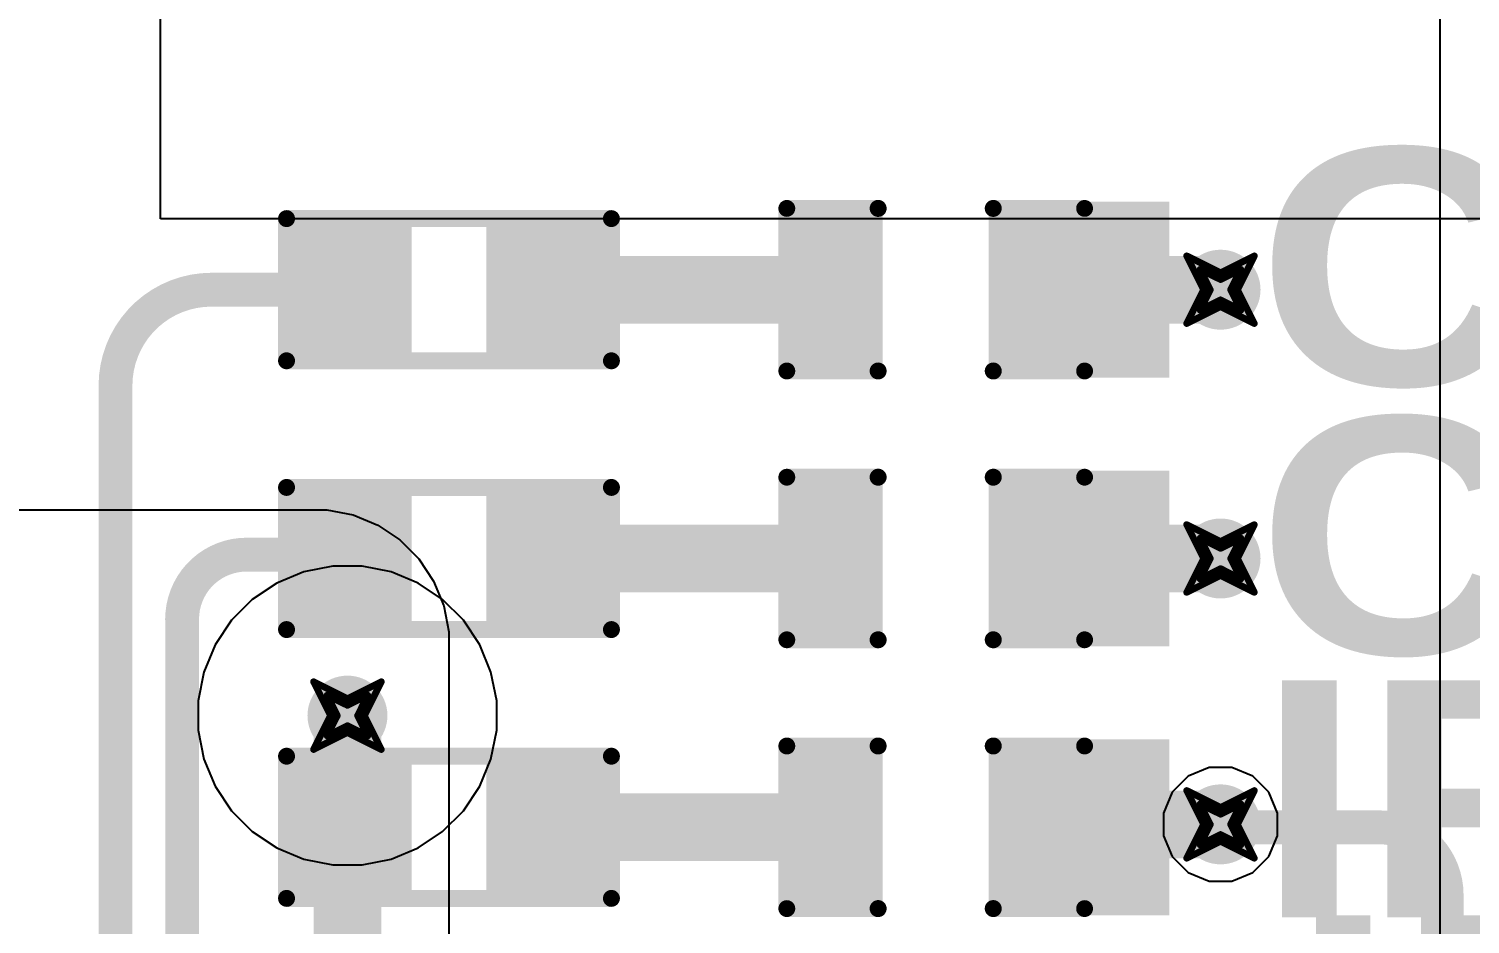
# Model space of a CAD drawing. Header units: inches. Extents: x -2 to 5376, y -4 to 5426.
# Drawn here: x 77.75 to 88.57, y 41.09 to 47.8 of the extents above; entities that cross this region are included whole.
import ezdxf

# ---------------------------------------------------------------- set-up
doc = ezdxf.new("R2010")
doc.units = ezdxf.units.IN
for name, color, linetype in [('Bottom Layer', 5, 'Continuous'), ('Drill Drawing', 1, 'Continuous'), ('Layer 1', 16, 'Continuous'), ('Layer 2', 76, 'Continuous'), ('Top Layer', 1, 'Continuous'), ('Top Overlay', 2, 'Continuous'), ('Top Paste', 8, 'Continuous'), ('Top Solder', 216, 'Continuous'), ('Via Holes', 16, 'Continuous')]:
    doc.layers.add(name, color=color, linetype=linetype)
doc.styles.add('Arial Black_Bold', font='', dxfattribs={"height": 0.2})
doc.styles.get('Arial Black_Bold').set_extended_font_data('Arial Black', bold=True)

# ---------------------------------------------------------------- blocks, each defined once
blk = doc.blocks.new('R___0603_211')
at = {"layer": 'Top Layer'}
for points in [[(-0.381, 0.4445), (-0.381, -0.4445), (-1.143, -0.4445), (-1.143, 0.4445)], [(1.143, 0.4445), (1.143, -0.4445), (0.381, -0.4445), (0.381, 0.4445)]]:
    blk.add_hatch(color=1, dxfattribs=at).paths.add_polyline_path(points)
at = {"layer": 'Top Paste'}
for points in [[(-0.381, 0.4445), (-0.381, -0.4445), (-1.143, -0.4445), (-1.143, 0.4445)], [(1.143, 0.4445), (1.143, -0.4445), (0.381, -0.4445), (0.381, 0.4445)]]:
    blk.add_hatch(color=8, dxfattribs=at).paths.add_polyline_path(points)
at = {"layer": 'Top Solder'}
for points in [[(-0.2794, 0.5461), (-0.2794, -0.5461), (-1.2446, -0.5461), (-1.2446, 0.5461)], [(1.2446, 0.5461), (1.2446, -0.5461), (0.2794, -0.5461), (0.2794, 0.5461)]]:
    blk.add_hatch(color=216, dxfattribs=at).paths.add_polyline_path(points)
at = {"layer": 'Top Overlay'}
for points in [[(1.2192, 0.5334, 0.127, 0.127, 0), (-1.2192, 0.5334, 0.127, 0.127, 0)], [(-1.2192, 0.5334, 0.127, 0.127, 0), (-1.2192, -0.5334, 0.127, 0.127, 0)], [(1.2192, 0.5334, 0.127, 0.127, 0), (1.2192, -0.5334, 0.127, 0.127, 0)], [(1.2192, -0.5334, 0.127, 0.127, 0), (-1.2192, -0.5334, 0.127, 0.127, 0)]]:
    blk.add_lwpolyline(points, format="xyseb", dxfattribs=at)
for points in [[(-1.25095, 0.5334, 0.0635, 0.0635, 1), (-1.18745, 0.5334, 0.0635, 0.0635, 1)], [(-1.25095, 0.5334, 0.0635, 0.0635, 1), (-1.18745, 0.5334, 0.0635, 0.0635, 1)], [(1.18745, 0.5334, 0.0635, 0.0635, 1), (1.25095, 0.5334, 0.0635, 0.0635, 1)], [(1.18745, 0.5334, 0.0635, 0.0635, 1), (1.25095, 0.5334, 0.0635, 0.0635, 1)], [(-1.25095, -0.5334, 0.0635, 0.0635, 1), (-1.18745, -0.5334, 0.0635, 0.0635, 1)], [(-1.25095, -0.5334, 0.0635, 0.0635, 1), (-1.18745, -0.5334, 0.0635, 0.0635, 1)], [(1.18745, -0.5334, 0.0635, 0.0635, 1), (1.25095, -0.5334, 0.0635, 0.0635, 1)], [(1.18745, -0.5334, 0.0635, 0.0635, 1), (1.25095, -0.5334, 0.0635, 0.0635, 1)]]:
    blk.add_lwpolyline(points, format="xyseb", close=True, dxfattribs=at)
blk = doc.blocks.new('R___0603_213')
at = {"layer": 'Top Layer'}
for points in [[(-0.381, 0.4445), (-0.381, -0.4445), (-1.143, -0.4445), (-1.143, 0.4445)], [(1.143, 0.4445), (1.143, -0.4445), (0.381, -0.4445), (0.381, 0.4445)]]:
    blk.add_hatch(color=1, dxfattribs=at).paths.add_polyline_path(points)
at = {"layer": 'Top Paste'}
for points in [[(-0.381, 0.4445), (-0.381, -0.4445), (-1.143, -0.4445), (-1.143, 0.4445)], [(1.143, 0.4445), (1.143, -0.4445), (0.381, -0.4445), (0.381, 0.4445)]]:
    blk.add_hatch(color=8, dxfattribs=at).paths.add_polyline_path(points)
at = {"layer": 'Top Solder'}
for points in [[(-0.2794, 0.5461), (-0.2794, -0.5461), (-1.2446, -0.5461), (-1.2446, 0.5461)], [(1.2446, 0.5461), (1.2446, -0.5461), (0.2794, -0.5461), (0.2794, 0.5461)]]:
    blk.add_hatch(color=216, dxfattribs=at).paths.add_polyline_path(points)
at = {"layer": 'Top Overlay'}
for points in [[(1.2192, 0.5334, 0.127, 0.127, 0), (-1.2192, 0.5334, 0.127, 0.127, 0)], [(-1.2192, 0.5334, 0.127, 0.127, 0), (-1.2192, -0.5334, 0.127, 0.127, 0)], [(1.2192, 0.5334, 0.127, 0.127, 0), (1.2192, -0.5334, 0.127, 0.127, 0)], [(1.2192, -0.5334, 0.127, 0.127, 0), (-1.2192, -0.5334, 0.127, 0.127, 0)]]:
    blk.add_lwpolyline(points, format="xyseb", dxfattribs=at)
for points in [[(-1.25095, 0.5334, 0.0635, 0.0635, 1), (-1.18745, 0.5334, 0.0635, 0.0635, 1)], [(-1.25095, 0.5334, 0.0635, 0.0635, 1), (-1.18745, 0.5334, 0.0635, 0.0635, 1)], [(1.18745, 0.5334, 0.0635, 0.0635, 1), (1.25095, 0.5334, 0.0635, 0.0635, 1)], [(1.18745, 0.5334, 0.0635, 0.0635, 1), (1.25095, 0.5334, 0.0635, 0.0635, 1)], [(-1.25095, -0.5334, 0.0635, 0.0635, 1), (-1.18745, -0.5334, 0.0635, 0.0635, 1)], [(-1.25095, -0.5334, 0.0635, 0.0635, 1), (-1.18745, -0.5334, 0.0635, 0.0635, 1)], [(1.18745, -0.5334, 0.0635, 0.0635, 1), (1.25095, -0.5334, 0.0635, 0.0635, 1)], [(1.18745, -0.5334, 0.0635, 0.0635, 1), (1.25095, -0.5334, 0.0635, 0.0635, 1)]]:
    blk.add_lwpolyline(points, format="xyseb", close=True, dxfattribs=at)
blk = doc.blocks.new('R___0603_214')
at = {"layer": 'Top Layer'}
for points in [[(-0.381, 0.4445), (-0.381, -0.4445), (-1.143, -0.4445), (-1.143, 0.4445)], [(1.143, 0.4445), (1.143, -0.4445), (0.381, -0.4445), (0.381, 0.4445)]]:
    blk.add_hatch(color=1, dxfattribs=at).paths.add_polyline_path(points)
at = {"layer": 'Top Paste'}
for points in [[(-0.381, 0.4445), (-0.381, -0.4445), (-1.143, -0.4445), (-1.143, 0.4445)], [(1.143, 0.4445), (1.143, -0.4445), (0.381, -0.4445), (0.381, 0.4445)]]:
    blk.add_hatch(color=8, dxfattribs=at).paths.add_polyline_path(points)
at = {"layer": 'Top Solder'}
for points in [[(-0.2794, 0.5461), (-0.2794, -0.5461), (-1.2446, -0.5461), (-1.2446, 0.5461)], [(1.2446, 0.5461), (1.2446, -0.5461), (0.2794, -0.5461), (0.2794, 0.5461)]]:
    blk.add_hatch(color=216, dxfattribs=at).paths.add_polyline_path(points)
at = {"layer": 'Top Overlay'}
for points in [[(1.2192, 0.5334, 0.127, 0.127, 0), (-1.2192, 0.5334, 0.127, 0.127, 0)], [(-1.2192, 0.5334, 0.127, 0.127, 0), (-1.2192, -0.5334, 0.127, 0.127, 0)], [(1.2192, 0.5334, 0.127, 0.127, 0), (1.2192, -0.5334, 0.127, 0.127, 0)], [(1.2192, -0.5334, 0.127, 0.127, 0), (-1.2192, -0.5334, 0.127, 0.127, 0)]]:
    blk.add_lwpolyline(points, format="xyseb", dxfattribs=at)
for points in [[(-1.25095, 0.5334, 0.0635, 0.0635, 1), (-1.18745, 0.5334, 0.0635, 0.0635, 1)], [(-1.25095, 0.5334, 0.0635, 0.0635, 1), (-1.18745, 0.5334, 0.0635, 0.0635, 1)], [(1.18745, 0.5334, 0.0635, 0.0635, 1), (1.25095, 0.5334, 0.0635, 0.0635, 1)], [(1.18745, 0.5334, 0.0635, 0.0635, 1), (1.25095, 0.5334, 0.0635, 0.0635, 1)], [(-1.25095, -0.5334, 0.0635, 0.0635, 1), (-1.18745, -0.5334, 0.0635, 0.0635, 1)], [(-1.25095, -0.5334, 0.0635, 0.0635, 1), (-1.18745, -0.5334, 0.0635, 0.0635, 1)], [(1.18745, -0.5334, 0.0635, 0.0635, 1), (1.25095, -0.5334, 0.0635, 0.0635, 1)], [(1.18745, -0.5334, 0.0635, 0.0635, 1), (1.25095, -0.5334, 0.0635, 0.0635, 1)]]:
    blk.add_lwpolyline(points, format="xyseb", close=True, dxfattribs=at)
blk = doc.blocks.new('LED_0603_242')
at = {"layer": 'Top Layer'}
for points in [[(-1, 0.5), (-0.5, 0.5), (-0.5, -0.5), (-1, -0.5)], [(0.5, 0.5), (1, 0.5), (1, -0.5), (0.5, -0.5)]]:
    blk.add_hatch(color=1, dxfattribs=at).paths.add_polyline_path(points)
at = {"layer": 'Top Overlay'}
blk.add_hatch(color=2, dxfattribs=at).paths.add_polyline_path([(1.118, -0.66), (1.753, -0.66), (1.753, 0.66), (1.118, 0.66)])
at = {"layer": 'Top Paste'}
for points in [[(-1, 0.5), (-0.5, 0.5), (-0.5, -0.5), (-1, -0.5)], [(0.5, 0.5), (1, 0.5), (1, -0.5), (0.5, -0.5)]]:
    blk.add_hatch(color=8, dxfattribs=at).paths.add_polyline_path(points)
at = {"layer": 'Top Solder'}
for points in [[(-1.102, 0.602), (-0.398, 0.602), (-0.398, -0.602), (-1.102, -0.602)], [(0.398, 0.602), (1.102, 0.602), (1.102, -0.602), (0.398, -0.602)]]:
    blk.add_hatch(color=216, dxfattribs=at).paths.add_polyline_path(points)
at = {"layer": 'Top Overlay'}
for points in [[(-1.118, 0.61, 0.127, 0.127, 0), (-0.432, 0.61, 0.127, 0.127, 0)], [(-1.118, -0.61, 0.127, 0.127, 0), (-1.118, 0.61, 0.127, 0.127, 0)], [(0.432, 0.61, 0.127, 0.127, 0), (1.118, 0.61, 0.127, 0.127, 0)], [(1.118, -0.61, 0.127, 0.127, 0), (1.118, 0.61, 0.127, 0.127, 0)], [(-1.118, -0.61, 0.127, 0.127, 0), (-0.432, -0.61, 0.127, 0.127, 0)], [(0.432, -0.61, 0.127, 0.127, 0), (1.118, -0.61, 0.127, 0.127, 0)]]:
    blk.add_lwpolyline(points, format="xyseb", dxfattribs=at)
for points in [[(-1.149, 0.61, 0.0635, 0.0635, 1), (-1.086, 0.61, 0.0635, 0.0635, 1)], [(-1.149, 0.61, 0.0635, 0.0635, 1), (-1.086, 0.61, 0.0635, 0.0635, 1)], [(-0.464, 0.61, 0.0635, 0.0635, 1), (-0.4, 0.61, 0.0635, 0.0635, 1)], [(0.4, 0.61, 0.0635, 0.0635, 1), (0.464, 0.61, 0.0635, 0.0635, 1)], [(1.086, 0.61, 0.0635, 0.0635, 1), (1.149, 0.61, 0.0635, 0.0635, 1)], [(1.086, 0.61, 0.0635, 0.0635, 1), (1.149, 0.61, 0.0635, 0.0635, 1)], [(-1.149, -0.61, 0.0635, 0.0635, 1), (-1.086, -0.61, 0.0635, 0.0635, 1)], [(-1.149, -0.61, 0.0635, 0.0635, 1), (-1.086, -0.61, 0.0635, 0.0635, 1)], [(-0.464, -0.61, 0.0635, 0.0635, 1), (-0.4, -0.61, 0.0635, 0.0635, 1)], [(0.4, -0.61, 0.0635, 0.0635, 1), (0.464, -0.61, 0.0635, 0.0635, 1)], [(1.086, -0.61, 0.0635, 0.0635, 1), (1.149, -0.61, 0.0635, 0.0635, 1)], [(1.086, -0.61, 0.0635, 0.0635, 1), (1.149, -0.61, 0.0635, 0.0635, 1)]]:
    blk.add_lwpolyline(points, format="xyseb", close=True, dxfattribs=at)
blk = doc.blocks.new('LED_0603_244')
at = {"layer": 'Top Layer'}
for points in [[(-1, 0.5), (-0.5, 0.5), (-0.5, -0.5), (-1, -0.5)], [(0.5, 0.5), (1, 0.5), (1, -0.5), (0.5, -0.5)]]:
    blk.add_hatch(color=1, dxfattribs=at).paths.add_polyline_path(points)
at = {"layer": 'Top Overlay'}
blk.add_hatch(color=2, dxfattribs=at).paths.add_polyline_path([(1.118, -0.66), (1.753, -0.66), (1.753, 0.66), (1.118, 0.66)])
at = {"layer": 'Top Paste'}
for points in [[(-1, 0.5), (-0.5, 0.5), (-0.5, -0.5), (-1, -0.5)], [(0.5, 0.5), (1, 0.5), (1, -0.5), (0.5, -0.5)]]:
    blk.add_hatch(color=8, dxfattribs=at).paths.add_polyline_path(points)
at = {"layer": 'Top Solder'}
for points in [[(-1.102, 0.602), (-0.398, 0.602), (-0.398, -0.602), (-1.102, -0.602)], [(0.398, 0.602), (1.102, 0.602), (1.102, -0.602), (0.398, -0.602)]]:
    blk.add_hatch(color=216, dxfattribs=at).paths.add_polyline_path(points)
at = {"layer": 'Top Overlay'}
for points in [[(-1.118, 0.61, 0.127, 0.127, 0), (-0.432, 0.61, 0.127, 0.127, 0)], [(-1.118, -0.61, 0.127, 0.127, 0), (-1.118, 0.61, 0.127, 0.127, 0)], [(0.432, 0.61, 0.127, 0.127, 0), (1.118, 0.61, 0.127, 0.127, 0)], [(1.118, -0.61, 0.127, 0.127, 0), (1.118, 0.61, 0.127, 0.127, 0)], [(-1.118, -0.61, 0.127, 0.127, 0), (-0.432, -0.61, 0.127, 0.127, 0)], [(0.432, -0.61, 0.127, 0.127, 0), (1.118, -0.61, 0.127, 0.127, 0)]]:
    blk.add_lwpolyline(points, format="xyseb", dxfattribs=at)
for points in [[(-1.149, 0.61, 0.0635, 0.0635, 1), (-1.086, 0.61, 0.0635, 0.0635, 1)], [(-1.149, 0.61, 0.0635, 0.0635, 1), (-1.086, 0.61, 0.0635, 0.0635, 1)], [(-0.464, 0.61, 0.0635, 0.0635, 1), (-0.4, 0.61, 0.0635, 0.0635, 1)], [(0.4, 0.61, 0.0635, 0.0635, 1), (0.464, 0.61, 0.0635, 0.0635, 1)], [(1.086, 0.61, 0.0635, 0.0635, 1), (1.149, 0.61, 0.0635, 0.0635, 1)], [(1.086, 0.61, 0.0635, 0.0635, 1), (1.149, 0.61, 0.0635, 0.0635, 1)], [(-1.149, -0.61, 0.0635, 0.0635, 1), (-1.086, -0.61, 0.0635, 0.0635, 1)], [(-1.149, -0.61, 0.0635, 0.0635, 1), (-1.086, -0.61, 0.0635, 0.0635, 1)], [(-0.464, -0.61, 0.0635, 0.0635, 1), (-0.4, -0.61, 0.0635, 0.0635, 1)], [(0.4, -0.61, 0.0635, 0.0635, 1), (0.464, -0.61, 0.0635, 0.0635, 1)], [(1.086, -0.61, 0.0635, 0.0635, 1), (1.149, -0.61, 0.0635, 0.0635, 1)], [(1.086, -0.61, 0.0635, 0.0635, 1), (1.149, -0.61, 0.0635, 0.0635, 1)]]:
    blk.add_lwpolyline(points, format="xyseb", close=True, dxfattribs=at)
blk = doc.blocks.new('LED_0603_245')
at = {"layer": 'Top Layer'}
for points in [[(-1, 0.5), (-0.5, 0.5), (-0.5, -0.5), (-1, -0.5)], [(0.5, 0.5), (1, 0.5), (1, -0.5), (0.5, -0.5)]]:
    blk.add_hatch(color=1, dxfattribs=at).paths.add_polyline_path(points)
at = {"layer": 'Top Overlay'}
blk.add_hatch(color=2, dxfattribs=at).paths.add_polyline_path([(1.118, -0.66), (1.753, -0.66), (1.753, 0.66), (1.118, 0.66)])
at = {"layer": 'Top Paste'}
for points in [[(-1, 0.5), (-0.5, 0.5), (-0.5, -0.5), (-1, -0.5)], [(0.5, 0.5), (1, 0.5), (1, -0.5), (0.5, -0.5)]]:
    blk.add_hatch(color=8, dxfattribs=at).paths.add_polyline_path(points)
at = {"layer": 'Top Solder'}
for points in [[(-1.102, 0.602), (-0.398, 0.602), (-0.398, -0.602), (-1.102, -0.602)], [(0.398, 0.602), (1.102, 0.602), (1.102, -0.602), (0.398, -0.602)]]:
    blk.add_hatch(color=216, dxfattribs=at).paths.add_polyline_path(points)
at = {"layer": 'Top Overlay'}
for points in [[(-1.118, 0.61, 0.127, 0.127, 0), (-0.432, 0.61, 0.127, 0.127, 0)], [(-1.118, -0.61, 0.127, 0.127, 0), (-1.118, 0.61, 0.127, 0.127, 0)], [(0.432, 0.61, 0.127, 0.127, 0), (1.118, 0.61, 0.127, 0.127, 0)], [(1.118, -0.61, 0.127, 0.127, 0), (1.118, 0.61, 0.127, 0.127, 0)], [(-1.118, -0.61, 0.127, 0.127, 0), (-0.432, -0.61, 0.127, 0.127, 0)], [(0.432, -0.61, 0.127, 0.127, 0), (1.118, -0.61, 0.127, 0.127, 0)]]:
    blk.add_lwpolyline(points, format="xyseb", dxfattribs=at)
for points in [[(-1.149, 0.61, 0.0635, 0.0635, 1), (-1.086, 0.61, 0.0635, 0.0635, 1)], [(-1.149, 0.61, 0.0635, 0.0635, 1), (-1.086, 0.61, 0.0635, 0.0635, 1)], [(-0.464, 0.61, 0.0635, 0.0635, 1), (-0.4, 0.61, 0.0635, 0.0635, 1)], [(0.4, 0.61, 0.0635, 0.0635, 1), (0.464, 0.61, 0.0635, 0.0635, 1)], [(1.086, 0.61, 0.0635, 0.0635, 1), (1.149, 0.61, 0.0635, 0.0635, 1)], [(1.086, 0.61, 0.0635, 0.0635, 1), (1.149, 0.61, 0.0635, 0.0635, 1)], [(-1.149, -0.61, 0.0635, 0.0635, 1), (-1.086, -0.61, 0.0635, 0.0635, 1)], [(-1.149, -0.61, 0.0635, 0.0635, 1), (-1.086, -0.61, 0.0635, 0.0635, 1)], [(-0.464, -0.61, 0.0635, 0.0635, 1), (-0.4, -0.61, 0.0635, 0.0635, 1)], [(0.4, -0.61, 0.0635, 0.0635, 1), (0.464, -0.61, 0.0635, 0.0635, 1)], [(1.086, -0.61, 0.0635, 0.0635, 1), (1.149, -0.61, 0.0635, 0.0635, 1)], [(1.086, -0.61, 0.0635, 0.0635, 1), (1.149, -0.61, 0.0635, 0.0635, 1)]]:
    blk.add_lwpolyline(points, format="xyseb", close=True, dxfattribs=at)

msp = doc.modelspace()

# ---------------------------------------------------------------- hatches: boundary and pattern name
at = {"layer": 'Bottom Layer'}
h = msp.add_hatch(color=5, dxfattribs=at)
edge = h.paths.add_edge_path()
edge.add_arc((86.695, 45.847), 0.3, 0, 360)
h = msp.add_hatch(color=5, dxfattribs=at)
edge = h.paths.add_edge_path()
edge.add_arc((86.695, 43.83), 0.3, 0, 360)
h = msp.add_hatch(color=5, dxfattribs=at)
edge = h.paths.add_edge_path()
edge.add_arc((80.142, 42.651), 0.3, 0, 360)
h = msp.add_hatch(color=5, dxfattribs=at)
edge = h.paths.add_edge_path()
edge.add_arc((86.695, 41.835), 0.3, 0, 360)
at = {"layer": 'Layer 1'}
h = msp.add_hatch(color=16, dxfattribs=at)
edge = h.paths.add_edge_path()
edge.add_arc((86.695, 45.847), 0.3, 0, 360)
h = msp.add_hatch(color=16, dxfattribs=at)
edge = h.paths.add_edge_path()
edge.add_arc((86.695, 43.83), 0.3, 0, 360)
h = msp.add_hatch(color=16, dxfattribs=at)
edge = h.paths.add_edge_path()
edge.add_arc((80.142, 42.651), 0.3, 0, 360)
h = msp.add_hatch(color=16, dxfattribs=at)
edge = h.paths.add_edge_path()
edge.add_arc((86.695, 41.835), 0.3, 0, 360)
at = {"layer": 'Layer 2'}
h = msp.add_hatch(color=76, dxfattribs=at)
edge = h.paths.add_edge_path()
edge.add_arc((86.695, 45.847), 0.3, 0, 360)
h = msp.add_hatch(color=76, dxfattribs=at)
edge = h.paths.add_edge_path()
edge.add_arc((86.695, 43.83), 0.3, 0, 360)
h = msp.add_hatch(color=76, dxfattribs=at)
edge = h.paths.add_edge_path()
edge.add_arc((80.142, 42.651), 0.3, 0, 360)
h = msp.add_hatch(color=76, dxfattribs=at)
edge = h.paths.add_edge_path()
edge.add_arc((86.695, 41.835), 0.3, 0, 360)
at = {"layer": 'Top Layer'}
h = msp.add_hatch(color=1, dxfattribs=at)
edge = h.paths.add_edge_path()
edge.add_arc((86.695, 45.847), 0.3, 0, 360)
h = msp.add_hatch(color=1, dxfattribs=at)
edge = h.paths.add_edge_path()
edge.add_arc((86.695, 43.83), 0.3, 0, 360)
h = msp.add_hatch(color=1, dxfattribs=at)
edge = h.paths.add_edge_path()
edge.add_arc((80.142, 42.651), 0.3, 0, 360)
h = msp.add_hatch(color=1, dxfattribs=at)
edge = h.paths.add_edge_path()
edge.add_arc((86.695, 41.835), 0.3, 0, 360)
at = {"layer": 'Via Holes'}
h = msp.add_hatch(color=7, dxfattribs=at)
edge = h.paths.add_edge_path()
edge.add_arc((86.695, 45.847), 0.15, 0, 360)
h = msp.add_hatch(color=7, dxfattribs=at)
edge = h.paths.add_edge_path()
edge.add_arc((86.695, 43.83), 0.15, 0, 360)
h = msp.add_hatch(color=7, dxfattribs=at)
edge = h.paths.add_edge_path()
edge.add_arc((80.142, 42.651), 0.15, 0, 360)
h = msp.add_hatch(color=7, dxfattribs=at)
edge = h.paths.add_edge_path()
edge.add_arc((86.695, 41.835), 0.15, 0, 360)

# ---------------------------------------------------------------- linework, layer by layer
at = {"layer": 'Bottom Layer'}
for p, q in [((78.74, 46.38), (78.74, 72.898)), ((99.416, 46.38), (78.74, 46.38))]:
    msp.add_line(p, q, dxfattribs=at)
at = {"layer": 'Drill Drawing'}
for points in [[(86.441, 46.101, 0.0508, 0.0508, 0), (86.695, 45.974, 0.0508, 0.0508, 0)], [(86.441, 46.101, 0.0508, 0.0508, 0), (86.568, 45.847, 0.0508, 0.0508, 0)], [(86.695, 45.974, 0.0508, 0.0508, 0), (86.949, 46.101, 0.0508, 0.0508, 0)], [(86.822, 45.847, 0.0508, 0.0508, 0), (86.949, 46.101, 0.0508, 0.0508, 0)], [(86.542, 45.999, 0.0508, 0.0508, 0), (86.695, 45.923, 0.0508, 0.0508, 0)], [(86.542, 45.999, 0.0508, 0.0508, 0), (86.618, 45.847, 0.0508, 0.0508, 0)], [(86.695, 45.923, 0.0508, 0.0508, 0), (86.847, 45.999, 0.0508, 0.0508, 0)], [(86.771, 45.847, 0.0508, 0.0508, 0), (86.847, 45.999, 0.0508, 0.0508, 0)], [(86.441, 45.593, 0.0508, 0.0508, 0), (86.568, 45.847, 0.0508, 0.0508, 0)], [(86.542, 45.694, 0.0508, 0.0508, 0), (86.618, 45.847, 0.0508, 0.0508, 0)], [(86.771, 45.847, 0.0508, 0.0508, 0), (86.847, 45.694, 0.0508, 0.0508, 0)], [(86.822, 45.847, 0.0508, 0.0508, 0), (86.949, 45.593, 0.0508, 0.0508, 0)], [(86.542, 45.694, 0.0508, 0.0508, 0), (86.695, 45.771, 0.0508, 0.0508, 0)], [(86.695, 45.771, 0.0508, 0.0508, 0), (86.847, 45.694, 0.0508, 0.0508, 0)], [(86.441, 45.593, 0.0508, 0.0508, 0), (86.695, 45.72, 0.0508, 0.0508, 0)], [(86.695, 45.72, 0.0508, 0.0508, 0), (86.949, 45.593, 0.0508, 0.0508, 0)], [(86.441, 44.084, 0.0508, 0.0508, 0), (86.695, 43.957, 0.0508, 0.0508, 0)], [(86.441, 44.084, 0.0508, 0.0508, 0), (86.568, 43.83, 0.0508, 0.0508, 0)], [(86.695, 43.957, 0.0508, 0.0508, 0), (86.949, 44.084, 0.0508, 0.0508, 0)], [(86.822, 43.83, 0.0508, 0.0508, 0), (86.949, 44.084, 0.0508, 0.0508, 0)], [(86.542, 43.982, 0.0508, 0.0508, 0), (86.695, 43.906, 0.0508, 0.0508, 0)], [(86.542, 43.982, 0.0508, 0.0508, 0), (86.618, 43.83, 0.0508, 0.0508, 0)], [(86.695, 43.906, 0.0508, 0.0508, 0), (86.847, 43.982, 0.0508, 0.0508, 0)], [(86.771, 43.83, 0.0508, 0.0508, 0), (86.847, 43.982, 0.0508, 0.0508, 0)], [(86.441, 43.576, 0.0508, 0.0508, 0), (86.568, 43.83, 0.0508, 0.0508, 0)], [(86.542, 43.677, 0.0508, 0.0508, 0), (86.618, 43.83, 0.0508, 0.0508, 0)], [(86.771, 43.83, 0.0508, 0.0508, 0), (86.847, 43.677, 0.0508, 0.0508, 0)], [(86.822, 43.83, 0.0508, 0.0508, 0), (86.949, 43.576, 0.0508, 0.0508, 0)], [(86.441, 43.576, 0.0508, 0.0508, 0), (86.695, 43.703, 0.0508, 0.0508, 0)], [(86.542, 43.677, 0.0508, 0.0508, 0), (86.695, 43.754, 0.0508, 0.0508, 0)], [(86.695, 43.754, 0.0508, 0.0508, 0), (86.847, 43.677, 0.0508, 0.0508, 0)], [(86.695, 43.703, 0.0508, 0.0508, 0), (86.949, 43.576, 0.0508, 0.0508, 0)], [(79.888, 42.905, 0.0508, 0.0508, 0), (80.142, 42.778, 0.0508, 0.0508, 0)], [(79.888, 42.905, 0.0508, 0.0508, 0), (80.015, 42.651, 0.0508, 0.0508, 0)], [(80.142, 42.778, 0.0508, 0.0508, 0), (80.396, 42.905, 0.0508, 0.0508, 0)], [(80.269, 42.651, 0.0508, 0.0508, 0), (80.396, 42.905, 0.0508, 0.0508, 0)], [(79.989, 42.804, 0.0508, 0.0508, 0), (80.142, 42.728, 0.0508, 0.0508, 0)], [(79.989, 42.804, 0.0508, 0.0508, 0), (80.066, 42.651, 0.0508, 0.0508, 0)], [(80.142, 42.728, 0.0508, 0.0508, 0), (80.294, 42.804, 0.0508, 0.0508, 0)], [(80.218, 42.651, 0.0508, 0.0508, 0), (80.294, 42.804, 0.0508, 0.0508, 0)], [(79.888, 42.397, 0.0508, 0.0508, 0), (80.015, 42.651, 0.0508, 0.0508, 0)], [(79.989, 42.499, 0.0508, 0.0508, 0), (80.066, 42.651, 0.0508, 0.0508, 0)], [(80.218, 42.651, 0.0508, 0.0508, 0), (80.294, 42.499, 0.0508, 0.0508, 0)], [(80.269, 42.651, 0.0508, 0.0508, 0), (80.396, 42.397, 0.0508, 0.0508, 0)], [(79.888, 42.397, 0.0508, 0.0508, 0), (80.142, 42.524, 0.0508, 0.0508, 0)], [(79.989, 42.499, 0.0508, 0.0508, 0), (80.142, 42.575, 0.0508, 0.0508, 0)], [(80.142, 42.575, 0.0508, 0.0508, 0), (80.294, 42.499, 0.0508, 0.0508, 0)], [(80.142, 42.524, 0.0508, 0.0508, 0), (80.396, 42.397, 0.0508, 0.0508, 0)], [(86.441, 42.089, 0.0508, 0.0508, 0), (86.695, 41.962, 0.0508, 0.0508, 0)], [(86.441, 42.089, 0.0508, 0.0508, 0), (86.568, 41.835, 0.0508, 0.0508, 0)], [(86.695, 41.962, 0.0508, 0.0508, 0), (86.949, 42.089, 0.0508, 0.0508, 0)], [(86.822, 41.835, 0.0508, 0.0508, 0), (86.949, 42.089, 0.0508, 0.0508, 0)], [(86.542, 41.987, 0.0508, 0.0508, 0), (86.695, 41.911, 0.0508, 0.0508, 0)], [(86.542, 41.987, 0.0508, 0.0508, 0), (86.618, 41.835, 0.0508, 0.0508, 0)], [(86.695, 41.911, 0.0508, 0.0508, 0), (86.847, 41.987, 0.0508, 0.0508, 0)], [(86.771, 41.835, 0.0508, 0.0508, 0), (86.847, 41.987, 0.0508, 0.0508, 0)], [(86.441, 41.581, 0.0508, 0.0508, 0), (86.568, 41.835, 0.0508, 0.0508, 0)], [(86.542, 41.682, 0.0508, 0.0508, 0), (86.618, 41.835, 0.0508, 0.0508, 0)], [(86.542, 41.682, 0.0508, 0.0508, 0), (86.695, 41.759, 0.0508, 0.0508, 0)], [(86.695, 41.759, 0.0508, 0.0508, 0), (86.847, 41.682, 0.0508, 0.0508, 0)], [(86.771, 41.835, 0.0508, 0.0508, 0), (86.847, 41.682, 0.0508, 0.0508, 0)], [(86.822, 41.835, 0.0508, 0.0508, 0), (86.949, 41.581, 0.0508, 0.0508, 0)], [(86.441, 41.581, 0.0508, 0.0508, 0), (86.695, 41.708, 0.0508, 0.0508, 0)], [(86.695, 41.708, 0.0508, 0.0508, 0), (86.949, 41.581, 0.0508, 0.0508, 0)]]:
    msp.add_lwpolyline(points, format="xyseb", dxfattribs=at)
for points in [[(86.428, 46.101, 0.0254, 0.0254, 1), (86.453, 46.101, 0.0254, 0.0254, 1)], [(86.428, 46.101, 0.0254, 0.0254, 1), (86.453, 46.101, 0.0254, 0.0254, 1)], [(86.936, 46.101, 0.0254, 0.0254, 1), (86.961, 46.101, 0.0254, 0.0254, 1)], [(86.936, 46.101, 0.0254, 0.0254, 1), (86.961, 46.101, 0.0254, 0.0254, 1)], [(86.529, 45.999, 0.0254, 0.0254, 1), (86.555, 45.999, 0.0254, 0.0254, 1)], [(86.529, 45.999, 0.0254, 0.0254, 1), (86.555, 45.999, 0.0254, 0.0254, 1)], [(86.682, 45.974, 0.0254, 0.0254, 1), (86.707, 45.974, 0.0254, 0.0254, 1)], [(86.682, 45.974, 0.0254, 0.0254, 1), (86.707, 45.974, 0.0254, 0.0254, 1)], [(86.834, 45.999, 0.0254, 0.0254, 1), (86.86, 45.999, 0.0254, 0.0254, 1)], [(86.834, 45.999, 0.0254, 0.0254, 1), (86.86, 45.999, 0.0254, 0.0254, 1)], [(86.555, 45.847, 0.0254, 0.0254, 1), (86.58, 45.847, 0.0254, 0.0254, 1)], [(86.555, 45.847, 0.0254, 0.0254, 1), (86.58, 45.847, 0.0254, 0.0254, 1)], [(86.606, 45.847, 0.0254, 0.0254, 1), (86.631, 45.847, 0.0254, 0.0254, 1)], [(86.606, 45.847, 0.0254, 0.0254, 1), (86.631, 45.847, 0.0254, 0.0254, 1)], [(86.682, 45.923, 0.0254, 0.0254, 1), (86.707, 45.923, 0.0254, 0.0254, 1)], [(86.682, 45.923, 0.0254, 0.0254, 1), (86.707, 45.923, 0.0254, 0.0254, 1)], [(86.758, 45.847, 0.0254, 0.0254, 1), (86.783, 45.847, 0.0254, 0.0254, 1)], [(86.758, 45.847, 0.0254, 0.0254, 1), (86.783, 45.847, 0.0254, 0.0254, 1)], [(86.809, 45.847, 0.0254, 0.0254, 1), (86.834, 45.847, 0.0254, 0.0254, 1)], [(86.809, 45.847, 0.0254, 0.0254, 1), (86.834, 45.847, 0.0254, 0.0254, 1)], [(86.682, 45.771, 0.0254, 0.0254, 1), (86.707, 45.771, 0.0254, 0.0254, 1)], [(86.682, 45.771, 0.0254, 0.0254, 1), (86.707, 45.771, 0.0254, 0.0254, 1)], [(86.529, 45.694, 0.0254, 0.0254, 1), (86.555, 45.694, 0.0254, 0.0254, 1)], [(86.529, 45.694, 0.0254, 0.0254, 1), (86.555, 45.694, 0.0254, 0.0254, 1)], [(86.682, 45.72, 0.0254, 0.0254, 1), (86.707, 45.72, 0.0254, 0.0254, 1)], [(86.682, 45.72, 0.0254, 0.0254, 1), (86.707, 45.72, 0.0254, 0.0254, 1)], [(86.834, 45.694, 0.0254, 0.0254, 1), (86.86, 45.694, 0.0254, 0.0254, 1)], [(86.834, 45.694, 0.0254, 0.0254, 1), (86.86, 45.694, 0.0254, 0.0254, 1)], [(86.428, 45.593, 0.0254, 0.0254, 1), (86.453, 45.593, 0.0254, 0.0254, 1)], [(86.428, 45.593, 0.0254, 0.0254, 1), (86.453, 45.593, 0.0254, 0.0254, 1)], [(86.936, 45.593, 0.0254, 0.0254, 1), (86.961, 45.593, 0.0254, 0.0254, 1)], [(86.936, 45.593, 0.0254, 0.0254, 1), (86.961, 45.593, 0.0254, 0.0254, 1)], [(86.428, 44.084, 0.0254, 0.0254, 1), (86.453, 44.084, 0.0254, 0.0254, 1)], [(86.428, 44.084, 0.0254, 0.0254, 1), (86.453, 44.084, 0.0254, 0.0254, 1)], [(86.936, 44.084, 0.0254, 0.0254, 1), (86.961, 44.084, 0.0254, 0.0254, 1)], [(86.936, 44.084, 0.0254, 0.0254, 1), (86.961, 44.084, 0.0254, 0.0254, 1)], [(86.529, 43.982, 0.0254, 0.0254, 1), (86.555, 43.982, 0.0254, 0.0254, 1)], [(86.529, 43.982, 0.0254, 0.0254, 1), (86.555, 43.982, 0.0254, 0.0254, 1)], [(86.682, 43.957, 0.0254, 0.0254, 1), (86.707, 43.957, 0.0254, 0.0254, 1)], [(86.682, 43.957, 0.0254, 0.0254, 1), (86.707, 43.957, 0.0254, 0.0254, 1)], [(86.682, 43.906, 0.0254, 0.0254, 1), (86.707, 43.906, 0.0254, 0.0254, 1)], [(86.682, 43.906, 0.0254, 0.0254, 1), (86.707, 43.906, 0.0254, 0.0254, 1)], [(86.834, 43.982, 0.0254, 0.0254, 1), (86.86, 43.982, 0.0254, 0.0254, 1)], [(86.834, 43.982, 0.0254, 0.0254, 1), (86.86, 43.982, 0.0254, 0.0254, 1)], [(86.555, 43.83, 0.0254, 0.0254, 1), (86.58, 43.83, 0.0254, 0.0254, 1)], [(86.555, 43.83, 0.0254, 0.0254, 1), (86.58, 43.83, 0.0254, 0.0254, 1)], [(86.606, 43.83, 0.0254, 0.0254, 1), (86.631, 43.83, 0.0254, 0.0254, 1)], [(86.606, 43.83, 0.0254, 0.0254, 1), (86.631, 43.83, 0.0254, 0.0254, 1)], [(86.758, 43.83, 0.0254, 0.0254, 1), (86.783, 43.83, 0.0254, 0.0254, 1)], [(86.758, 43.83, 0.0254, 0.0254, 1), (86.783, 43.83, 0.0254, 0.0254, 1)], [(86.809, 43.83, 0.0254, 0.0254, 1), (86.834, 43.83, 0.0254, 0.0254, 1)], [(86.809, 43.83, 0.0254, 0.0254, 1), (86.834, 43.83, 0.0254, 0.0254, 1)], [(86.682, 43.754, 0.0254, 0.0254, 1), (86.707, 43.754, 0.0254, 0.0254, 1)], [(86.682, 43.754, 0.0254, 0.0254, 1), (86.707, 43.754, 0.0254, 0.0254, 1)], [(86.682, 43.703, 0.0254, 0.0254, 1), (86.707, 43.703, 0.0254, 0.0254, 1)], [(86.682, 43.703, 0.0254, 0.0254, 1), (86.707, 43.703, 0.0254, 0.0254, 1)], [(86.428, 43.576, 0.0254, 0.0254, 1), (86.453, 43.576, 0.0254, 0.0254, 1)], [(86.428, 43.576, 0.0254, 0.0254, 1), (86.453, 43.576, 0.0254, 0.0254, 1)], [(86.529, 43.677, 0.0254, 0.0254, 1), (86.555, 43.677, 0.0254, 0.0254, 1)], [(86.529, 43.677, 0.0254, 0.0254, 1), (86.555, 43.677, 0.0254, 0.0254, 1)], [(86.834, 43.677, 0.0254, 0.0254, 1), (86.86, 43.677, 0.0254, 0.0254, 1)], [(86.834, 43.677, 0.0254, 0.0254, 1), (86.86, 43.677, 0.0254, 0.0254, 1)], [(86.936, 43.576, 0.0254, 0.0254, 1), (86.961, 43.576, 0.0254, 0.0254, 1)], [(86.936, 43.576, 0.0254, 0.0254, 1), (86.961, 43.576, 0.0254, 0.0254, 1)], [(79.875, 42.905, 0.0254, 0.0254, 1), (79.901, 42.905, 0.0254, 0.0254, 1)], [(79.875, 42.905, 0.0254, 0.0254, 1), (79.901, 42.905, 0.0254, 0.0254, 1)], [(80.383, 42.905, 0.0254, 0.0254, 1), (80.409, 42.905, 0.0254, 0.0254, 1)], [(80.383, 42.905, 0.0254, 0.0254, 1), (80.409, 42.905, 0.0254, 0.0254, 1)], [(79.977, 42.804, 0.0254, 0.0254, 1), (80.002, 42.804, 0.0254, 0.0254, 1)], [(79.977, 42.804, 0.0254, 0.0254, 1), (80.002, 42.804, 0.0254, 0.0254, 1)], [(80.129, 42.778, 0.0254, 0.0254, 1), (80.155, 42.778, 0.0254, 0.0254, 1)], [(80.129, 42.778, 0.0254, 0.0254, 1), (80.155, 42.778, 0.0254, 0.0254, 1)], [(80.129, 42.728, 0.0254, 0.0254, 1), (80.155, 42.728, 0.0254, 0.0254, 1)], [(80.129, 42.728, 0.0254, 0.0254, 1), (80.155, 42.728, 0.0254, 0.0254, 1)], [(80.282, 42.804, 0.0254, 0.0254, 1), (80.307, 42.804, 0.0254, 0.0254, 1)], [(80.282, 42.804, 0.0254, 0.0254, 1), (80.307, 42.804, 0.0254, 0.0254, 1)], [(80.002, 42.651, 0.0254, 0.0254, 1), (80.028, 42.651, 0.0254, 0.0254, 1)], [(80.002, 42.651, 0.0254, 0.0254, 1), (80.028, 42.651, 0.0254, 0.0254, 1)], [(80.053, 42.651, 0.0254, 0.0254, 1), (80.078, 42.651, 0.0254, 0.0254, 1)], [(80.053, 42.651, 0.0254, 0.0254, 1), (80.078, 42.651, 0.0254, 0.0254, 1)], [(80.205, 42.651, 0.0254, 0.0254, 1), (80.231, 42.651, 0.0254, 0.0254, 1)], [(80.205, 42.651, 0.0254, 0.0254, 1), (80.231, 42.651, 0.0254, 0.0254, 1)], [(80.256, 42.651, 0.0254, 0.0254, 1), (80.282, 42.651, 0.0254, 0.0254, 1)], [(80.256, 42.651, 0.0254, 0.0254, 1), (80.282, 42.651, 0.0254, 0.0254, 1)], [(79.977, 42.499, 0.0254, 0.0254, 1), (80.002, 42.499, 0.0254, 0.0254, 1)], [(79.977, 42.499, 0.0254, 0.0254, 1), (80.002, 42.499, 0.0254, 0.0254, 1)], [(80.129, 42.575, 0.0254, 0.0254, 1), (80.155, 42.575, 0.0254, 0.0254, 1)], [(80.129, 42.575, 0.0254, 0.0254, 1), (80.155, 42.575, 0.0254, 0.0254, 1)], [(80.129, 42.524, 0.0254, 0.0254, 1), (80.155, 42.524, 0.0254, 0.0254, 1)], [(80.129, 42.524, 0.0254, 0.0254, 1), (80.155, 42.524, 0.0254, 0.0254, 1)], [(80.282, 42.499, 0.0254, 0.0254, 1), (80.307, 42.499, 0.0254, 0.0254, 1)], [(80.282, 42.499, 0.0254, 0.0254, 1), (80.307, 42.499, 0.0254, 0.0254, 1)], [(79.875, 42.397, 0.0254, 0.0254, 1), (79.901, 42.397, 0.0254, 0.0254, 1)], [(79.875, 42.397, 0.0254, 0.0254, 1), (79.901, 42.397, 0.0254, 0.0254, 1)], [(80.383, 42.397, 0.0254, 0.0254, 1), (80.409, 42.397, 0.0254, 0.0254, 1)], [(80.383, 42.397, 0.0254, 0.0254, 1), (80.409, 42.397, 0.0254, 0.0254, 1)], [(86.428, 42.089, 0.0254, 0.0254, 1), (86.453, 42.089, 0.0254, 0.0254, 1)], [(86.428, 42.089, 0.0254, 0.0254, 1), (86.453, 42.089, 0.0254, 0.0254, 1)], [(86.936, 42.089, 0.0254, 0.0254, 1), (86.961, 42.089, 0.0254, 0.0254, 1)], [(86.936, 42.089, 0.0254, 0.0254, 1), (86.961, 42.089, 0.0254, 0.0254, 1)], [(86.529, 41.987, 0.0254, 0.0254, 1), (86.555, 41.987, 0.0254, 0.0254, 1)], [(86.529, 41.987, 0.0254, 0.0254, 1), (86.555, 41.987, 0.0254, 0.0254, 1)], [(86.682, 41.962, 0.0254, 0.0254, 1), (86.707, 41.962, 0.0254, 0.0254, 1)], [(86.682, 41.962, 0.0254, 0.0254, 1), (86.707, 41.962, 0.0254, 0.0254, 1)], [(86.834, 41.987, 0.0254, 0.0254, 1), (86.86, 41.987, 0.0254, 0.0254, 1)], [(86.834, 41.987, 0.0254, 0.0254, 1), (86.86, 41.987, 0.0254, 0.0254, 1)], [(86.682, 41.911, 0.0254, 0.0254, 1), (86.707, 41.911, 0.0254, 0.0254, 1)], [(86.682, 41.911, 0.0254, 0.0254, 1), (86.707, 41.911, 0.0254, 0.0254, 1)], [(86.555, 41.835, 0.0254, 0.0254, 1), (86.58, 41.835, 0.0254, 0.0254, 1)], [(86.555, 41.835, 0.0254, 0.0254, 1), (86.58, 41.835, 0.0254, 0.0254, 1)], [(86.606, 41.835, 0.0254, 0.0254, 1), (86.631, 41.835, 0.0254, 0.0254, 1)], [(86.606, 41.835, 0.0254, 0.0254, 1), (86.631, 41.835, 0.0254, 0.0254, 1)], [(86.682, 41.759, 0.0254, 0.0254, 1), (86.707, 41.759, 0.0254, 0.0254, 1)], [(86.682, 41.759, 0.0254, 0.0254, 1), (86.707, 41.759, 0.0254, 0.0254, 1)], [(86.758, 41.835, 0.0254, 0.0254, 1), (86.783, 41.835, 0.0254, 0.0254, 1)], [(86.758, 41.835, 0.0254, 0.0254, 1), (86.783, 41.835, 0.0254, 0.0254, 1)], [(86.809, 41.835, 0.0254, 0.0254, 1), (86.834, 41.835, 0.0254, 0.0254, 1)], [(86.809, 41.835, 0.0254, 0.0254, 1), (86.834, 41.835, 0.0254, 0.0254, 1)], [(86.529, 41.682, 0.0254, 0.0254, 1), (86.555, 41.682, 0.0254, 0.0254, 1)], [(86.529, 41.682, 0.0254, 0.0254, 1), (86.555, 41.682, 0.0254, 0.0254, 1)], [(86.682, 41.708, 0.0254, 0.0254, 1), (86.707, 41.708, 0.0254, 0.0254, 1)], [(86.682, 41.708, 0.0254, 0.0254, 1), (86.707, 41.708, 0.0254, 0.0254, 1)], [(86.834, 41.682, 0.0254, 0.0254, 1), (86.86, 41.682, 0.0254, 0.0254, 1)], [(86.834, 41.682, 0.0254, 0.0254, 1), (86.86, 41.682, 0.0254, 0.0254, 1)], [(86.428, 41.581, 0.0254, 0.0254, 1), (86.453, 41.581, 0.0254, 0.0254, 1)], [(86.428, 41.581, 0.0254, 0.0254, 1), (86.453, 41.581, 0.0254, 0.0254, 1)], [(86.936, 41.581, 0.0254, 0.0254, 1), (86.961, 41.581, 0.0254, 0.0254, 1)], [(86.936, 41.581, 0.0254, 0.0254, 1), (86.961, 41.581, 0.0254, 0.0254, 1)]]:
    msp.add_lwpolyline(points, format="xyseb", close=True, dxfattribs=at)
at = {"layer": 'Layer 1'}
for p, q in [((88.341, 48.692), (88.341, 37.49)), ((79.815, 43.729), (79.611, 43.645)), ((79.815, 43.729), (79.611, 43.645)), ((80.031, 43.772), (79.815, 43.729)), ((80.031, 43.772), (79.815, 43.729)), ((80.142, 43.772), (80.031, 43.772)), ((80.252, 43.772), (80.031, 43.772)), ((80.252, 43.772), (80.142, 43.772)), ((80.469, 43.729), (80.252, 43.772)), ((80.469, 43.729), (80.252, 43.772)), ((80.673, 43.645), (80.469, 43.729)), ((80.673, 43.645), (80.469, 43.729)), ((79.611, 43.645), (79.428, 43.522)), ((79.611, 43.645), (79.428, 43.522)), ((80.856, 43.522), (80.673, 43.645)), ((80.856, 43.522), (80.673, 43.645)), ((79.428, 43.522), (79.271, 43.366)), ((79.428, 43.522), (79.271, 43.366)), ((81.012, 43.366), (80.856, 43.522)), ((81.012, 43.366), (80.856, 43.522)), ((79.271, 43.366), (79.149, 43.182)), ((79.271, 43.366), (79.149, 43.182)), ((81.135, 43.182), (81.012, 43.366)), ((81.135, 43.182), (81.012, 43.366)), ((79.149, 43.182), (79.064, 42.978)), ((79.149, 43.182), (79.064, 42.978)), ((81.219, 42.978), (81.135, 43.182)), ((81.219, 42.978), (81.135, 43.182)), ((79.064, 42.978), (79.021, 42.762)), ((79.064, 42.978), (79.021, 42.762)), ((81.262, 42.762), (81.219, 42.978)), ((81.262, 42.762), (81.219, 42.978)), ((79.021, 42.762), (79.021, 42.651)), ((79.021, 42.762), (79.021, 42.541)), ((81.262, 42.651), (81.262, 42.762)), ((81.262, 42.541), (81.262, 42.762)), ((79.021, 42.651), (79.021, 42.651)), ((79.021, 42.651), (79.021, 42.541)), ((81.262, 42.541), (81.262, 42.651)), ((79.021, 42.541), (79.064, 42.325)), ((79.021, 42.541), (79.064, 42.325)), ((81.219, 42.325), (81.262, 42.541)), ((81.219, 42.325), (81.262, 42.541)), ((79.064, 42.325), (79.149, 42.121)), ((79.064, 42.325), (79.149, 42.121)), ((81.135, 42.121), (81.219, 42.325)), ((81.135, 42.121), (81.219, 42.325)), ((86.453, 42.197), (86.333, 42.077)), ((86.61, 42.262), (86.453, 42.197)), ((86.78, 42.262), (86.61, 42.262)), ((86.936, 42.197), (86.78, 42.262)), ((87.057, 42.077), (86.936, 42.197)), ((79.149, 42.121), (79.271, 41.937)), ((79.149, 42.121), (79.271, 41.937)), ((81.012, 41.937), (81.135, 42.121)), ((81.012, 41.937), (81.135, 42.121)), ((86.333, 42.077), (86.268, 41.92)), ((87.122, 41.92), (87.057, 42.077)), ((79.271, 41.937), (79.428, 41.781)), ((79.271, 41.937), (79.428, 41.781)), ((80.856, 41.781), (81.012, 41.937)), ((80.856, 41.781), (81.012, 41.937)), ((86.268, 41.92), (86.268, 41.75)), ((87.122, 41.75), (87.122, 41.92)), ((79.428, 41.781), (79.611, 41.658)), ((79.428, 41.781), (79.611, 41.658)), ((80.673, 41.658), (80.856, 41.781)), ((80.673, 41.658), (80.856, 41.781)), ((79.611, 41.658), (79.815, 41.574)), ((79.611, 41.658), (79.815, 41.574)), ((80.469, 41.574), (80.673, 41.658)), ((80.469, 41.574), (80.673, 41.658)), ((86.268, 41.75), (86.333, 41.593)), ((87.057, 41.593), (87.122, 41.75)), ((79.815, 41.574), (80.031, 41.531)), ((79.815, 41.574), (80.031, 41.531)), ((80.252, 41.531), (80.469, 41.574)), ((80.252, 41.531), (80.469, 41.574)), ((86.333, 41.593), (86.453, 41.473)), ((86.936, 41.473), (87.057, 41.593)), ((80.031, 41.531), (80.142, 41.531)), ((80.031, 41.531), (80.252, 41.531)), ((80.142, 41.531), (80.252, 41.531)), ((86.453, 41.473), (86.61, 41.408)), ((86.78, 41.408), (86.936, 41.473)), ((86.61, 41.408), (86.78, 41.408))]:
    msp.add_line(p, q, dxfattribs=at)
at = {"layer": 'Layer 2'}
for p, q in [((68.961, 44.196), (79.888, 44.196)), ((79.888, 44.196), (79.988, 44.196)), ((79.988, 44.196), (80.184, 44.157)), ((80.184, 44.157), (80.369, 44.08)), ((80.369, 44.08), (80.536, 43.969)), ((80.536, 43.969), (80.677, 43.828)), ((80.677, 43.828), (80.788, 43.661)), ((80.788, 43.661), (80.865, 43.476)), ((80.865, 43.476), (80.904, 43.28)), ((80.904, 43.28), (80.904, 40.448))]:
    msp.add_line(p, q, dxfattribs=at)
for points in [[(86.717, 41.813, 0.254, 0.254, -0.414214), (86.695, 41.835, 0.254, 0.254, 0)], [(86.717, 41.813, 0.254, 0.254, 0), (87.884, 41.813, 0.254, 0.254, 0)], [(87.884, 41.813, 0.254, 0.254, -0.414214), (88.392, 41.305, 0.254, 0.254, 0)], [(88.392, 36.263, 0.254, 0.254, 0), (88.392, 41.305, 0.254, 0.254, 0)]]:
    msp.add_lwpolyline(points, format="xyseb", dxfattribs=at)
for points in [[(86.631, 41.835, 0.127, 0.127, 1), (86.758, 41.835, 0.127, 0.127, 1)], [(86.653, 41.813, 0.127, 0.127, 1), (86.78, 41.813, 0.127, 0.127, 1)], [(86.653, 41.813, 0.127, 0.127, 1), (86.78, 41.813, 0.127, 0.127, 1)], [(87.82, 41.813, 0.127, 0.127, 1), (87.947, 41.813, 0.127, 0.127, 1)], [(87.82, 41.813, 0.127, 0.127, 1), (87.947, 41.813, 0.127, 0.127, 1)], [(88.328, 41.305, 0.127, 0.127, 1), (88.455, 41.305, 0.127, 0.127, 1)], [(88.328, 41.305, 0.127, 0.127, 1), (88.455, 41.305, 0.127, 0.127, 1)]]:
    msp.add_lwpolyline(points, format="xyseb", close=True, dxfattribs=at)
at = {"layer": 'Top Layer'}
for points in [[(81.666, 45.847, 0.508, 0.508, 0), (83.807, 45.847, 0.508, 0.508, 0)], [(85.307, 45.847, 0.508, 0.508, 0), (86.695, 45.847, 0.508, 0.508, 0)], [(86.695, 45.847, 0.508, 0.508, 0), (86.695, 45.847, 0.508, 0.508, 0)], [(78.401, 45.127, 0.254, 0.254, -0.414214), (79.121, 45.847, 0.254, 0.254, 0)], [(79.121, 45.847, 0.254, 0.254, 0), (80.142, 45.847, 0.254, 0.254, 0)], [(80.142, 45.847, 0.254, 0.254, 0), (80.142, 45.847, 0.254, 0.254, 0)], [(78.401, 36.271, 0.254, 0.254, 0), (78.401, 45.127, 0.254, 0.254, 0)], [(81.666, 43.83, 0.508, 0.508, 0), (83.807, 43.83, 0.508, 0.508, 0)], [(85.307, 43.83, 0.508, 0.508, 0), (86.695, 43.83, 0.508, 0.508, 0)], [(78.901, 43.375, 0.254, 0.254, -0.414214), (79.385, 43.859, 0.254, 0.254, 0)], [(79.385, 43.859, 0.254, 0.254, 0), (80.142, 43.859, 0.254, 0.254, 0)], [(78.901, 36.271, 0.254, 0.254, 0), (78.901, 43.375, 0.254, 0.254, 0)], [(80.142, 41.813, 0.508, 0.508, 0), (80.142, 42.651, 0.508, 0.508, 0)], [(85.329, 41.835, 0.508, 0.508, 0), (86.695, 41.835, 0.508, 0.508, 0)], [(80.142, 39.795, 0.508, 0.508, 0), (80.142, 41.813, 0.508, 0.508, 0)], [(81.666, 41.813, 0.508, 0.508, 0), (83.807, 41.813, 0.508, 0.508, 0)], [(85.307, 41.813, 0.254, 0.254, 0), (85.329, 41.835, 0.254, 0.254, 0)]]:
    msp.add_lwpolyline(points, format="xyseb", dxfattribs=at)
for points in [[(81.539, 45.847, 0.254, 0.254, 1), (81.793, 45.847, 0.254, 0.254, 1)], [(83.68, 45.847, 0.254, 0.254, 1), (83.934, 45.847, 0.254, 0.254, 1)], [(85.18, 45.847, 0.254, 0.254, 1), (85.434, 45.847, 0.254, 0.254, 1)], [(86.568, 45.847, 0.254, 0.254, 1), (86.822, 45.847, 0.254, 0.254, 1)], [(86.568, 45.847, 0.254, 0.254, 1), (86.822, 45.847, 0.254, 0.254, 1)], [(86.568, 45.847, 0.254, 0.254, 1), (86.822, 45.847, 0.254, 0.254, 1)], [(79.057, 45.847, 0.127, 0.127, 1), (79.184, 45.847, 0.127, 0.127, 1)], [(79.057, 45.847, 0.127, 0.127, 1), (79.184, 45.847, 0.127, 0.127, 1)], [(80.078, 45.847, 0.127, 0.127, 1), (80.205, 45.847, 0.127, 0.127, 1)], [(80.078, 45.847, 0.127, 0.127, 1), (80.205, 45.847, 0.127, 0.127, 1)], [(80.078, 45.847, 0.127, 0.127, 1), (80.205, 45.847, 0.127, 0.127, 1)], [(78.338, 45.127, 0.127, 0.127, 1), (78.465, 45.127, 0.127, 0.127, 1)], [(78.338, 45.127, 0.127, 0.127, 1), (78.465, 45.127, 0.127, 0.127, 1)], [(81.539, 43.83, 0.254, 0.254, 1), (81.793, 43.83, 0.254, 0.254, 1)], [(83.68, 43.83, 0.254, 0.254, 1), (83.934, 43.83, 0.254, 0.254, 1)], [(85.18, 43.83, 0.254, 0.254, 1), (85.434, 43.83, 0.254, 0.254, 1)], [(86.568, 43.83, 0.254, 0.254, 1), (86.822, 43.83, 0.254, 0.254, 1)], [(79.322, 43.859, 0.127, 0.127, 1), (79.449, 43.859, 0.127, 0.127, 1)], [(79.322, 43.859, 0.127, 0.127, 1), (79.449, 43.859, 0.127, 0.127, 1)], [(80.078, 43.859, 0.127, 0.127, 1), (80.205, 43.859, 0.127, 0.127, 1)], [(78.837, 43.375, 0.127, 0.127, 1), (78.964, 43.375, 0.127, 0.127, 1)], [(78.837, 43.375, 0.127, 0.127, 1), (78.964, 43.375, 0.127, 0.127, 1)], [(80.015, 42.651, 0.254, 0.254, 1), (80.269, 42.651, 0.254, 0.254, 1)], [(85.202, 41.835, 0.254, 0.254, 1), (85.456, 41.835, 0.254, 0.254, 1)], [(86.568, 41.835, 0.254, 0.254, 1), (86.822, 41.835, 0.254, 0.254, 1)], [(80.015, 41.813, 0.254, 0.254, 1), (80.269, 41.813, 0.254, 0.254, 1)], [(80.015, 41.813, 0.254, 0.254, 1), (80.269, 41.813, 0.254, 0.254, 1)], [(81.539, 41.813, 0.254, 0.254, 1), (81.793, 41.813, 0.254, 0.254, 1)], [(83.68, 41.813, 0.254, 0.254, 1), (83.934, 41.813, 0.254, 0.254, 1)], [(85.243, 41.813, 0.127, 0.127, 1), (85.37, 41.813, 0.127, 0.127, 1)], [(85.265, 41.835, 0.127, 0.127, 1), (85.392, 41.835, 0.127, 0.127, 1)]]:
    msp.add_lwpolyline(points, format="xyseb", close=True, dxfattribs=at)

# ---------------------------------------------------------------- block references
for name, p in [('LED_0603_244', (84.557, 45.847)), ('LED_0603_245', (84.557, 43.83)), ('LED_0603_242', (84.557, 41.813))]:
    msp.add_blockref(name, p)
at = {"rotation": 180}
for name, p in [('R___0603_213', (80.904, 45.847)), ('R___0603_214', (80.904, 43.83)), ('R___0603_211', (80.904, 41.813))]:
    msp.add_blockref(name, p, dxfattribs=at)

# ---------------------------------------------------------------- texts
at = {"layer": 'Top Overlay', "style": 'Arial Black_Bold'}
for s, p in [('CF4', (86.966, 45.13)), ('CF3', (86.966, 43.113)), ('IRQ1', (86.966, 41.138)), ('IRQ0', (87.22, 39.375))]:
    msp.add_text(s, height=1.778, rotation=360, dxfattribs=at).set_placement(p)

doc.saveas('drawing.dxf')
